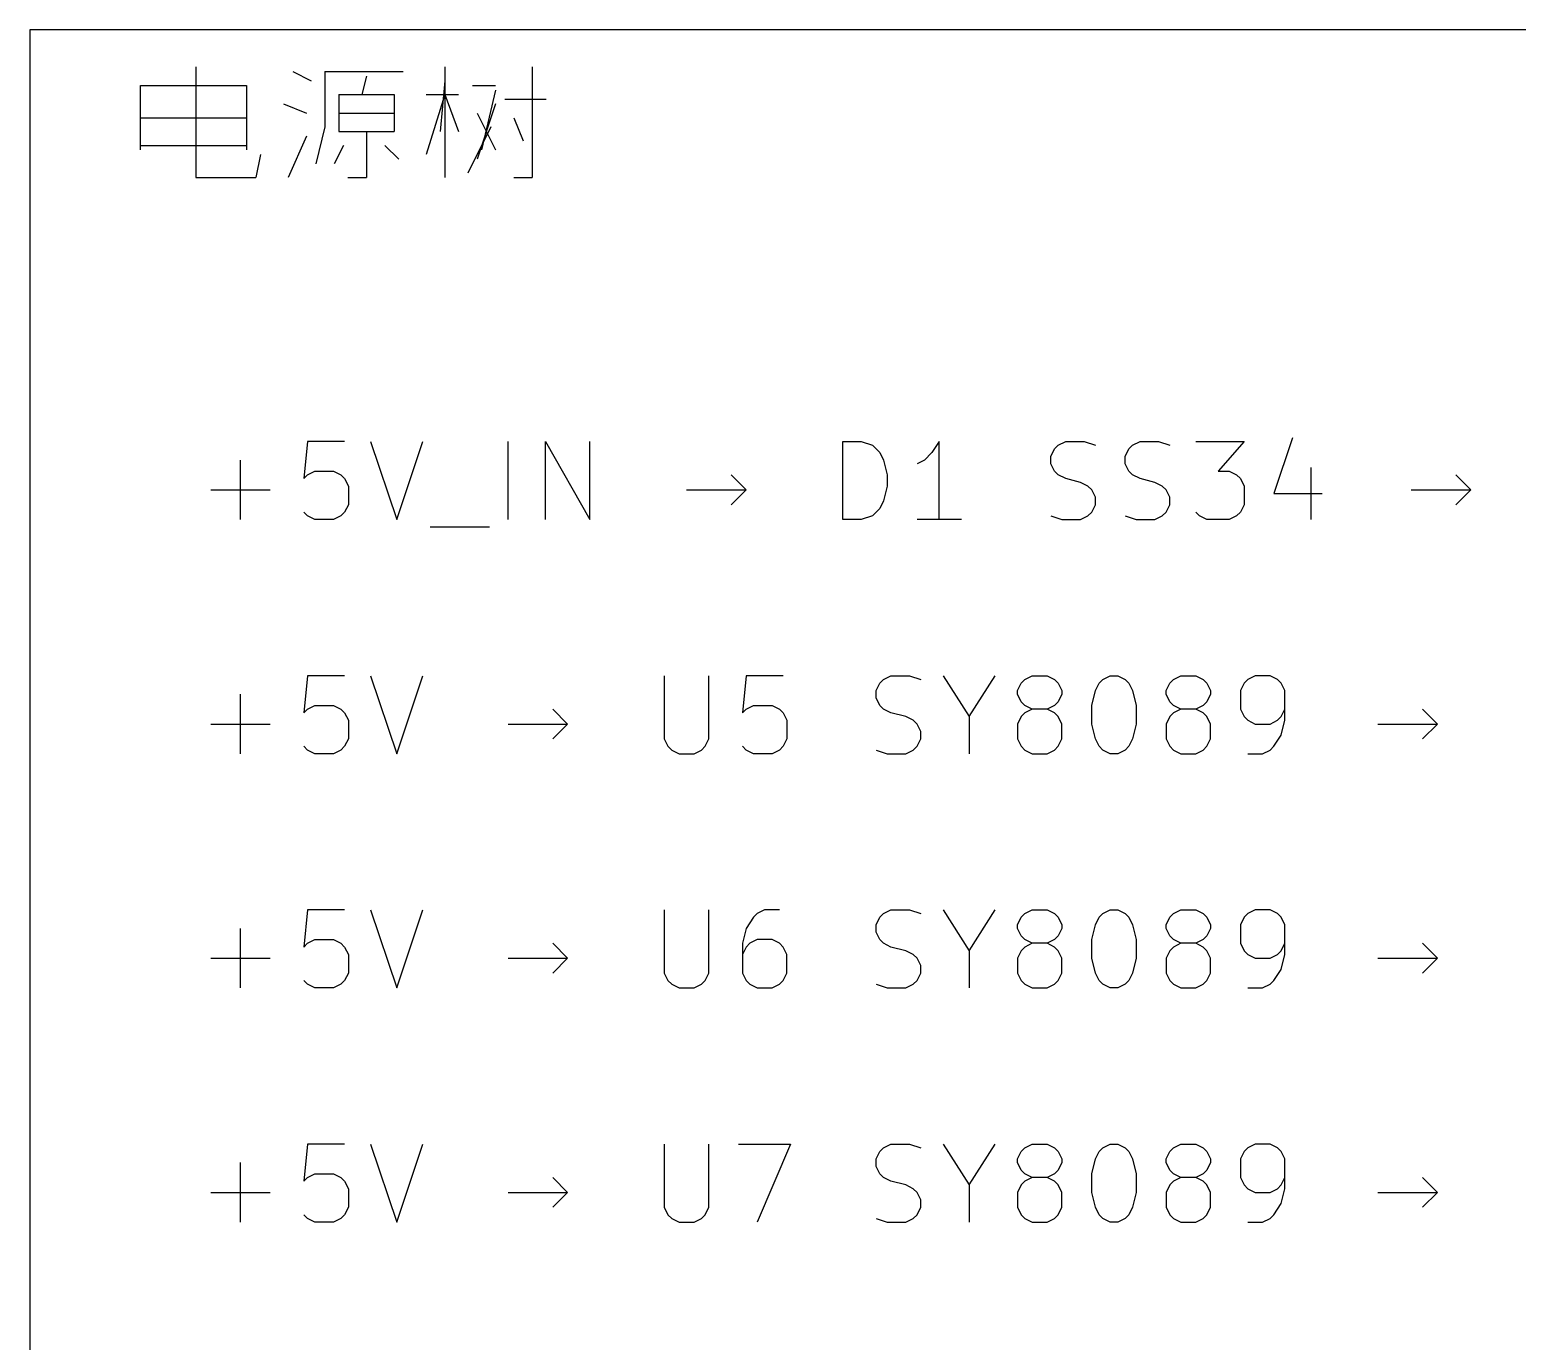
# Model space of a CAD drawing. Header units: millimetres. Extents: x 5 to 293, y -205 to -3.
# Drawn here: x 5.08 to 29.28, y -137.41 to -116.08 of the extents above; entities that cross this region are included whole.
import ezdxf

# ---------------------------------------------------------------- set-up
doc = ezdxf.new("R2010")
doc.units = ezdxf.units.MM
doc.layers.add('LIGHTBLUE', color=172, linetype='CONTINUOUS')
doc.layers.add('LIGHTMAGENTA', color=212, linetype='CONTINUOUS')

msp = doc.modelspace()

# ---------------------------------------------------------------- linework, layer by layer
at = {"layer": 'LIGHTBLUE', "linetype": 'CONTINUOUS'}
for p, q in [((9.5991, -122.7762), (9.5387, -123.381)), ((10.2039, -122.7762), (9.5991, -122.7762)), ((10.6272, -122.7762), (11.0505, -124.0462)), ((11.0505, -124.0462), (11.4739, -122.7762)), ((12.8648, -124.0462), (12.8648, -122.7762)), ((13.4696, -124.0462), (13.4696, -122.7762)), ((13.4696, -122.7762), (14.1953, -124.0462)), ((14.1953, -124.0462), (14.1953, -122.7762)), ((18.3077, -124.0462), (18.3077, -122.7762)), ((18.3077, -122.7762), (18.6101, -122.7762)), ((18.6101, -122.7762), (18.7915, -122.8367)), ((18.7915, -122.8367), (18.9125, -122.9577)), ((19.8801, -122.7762), (19.7592, -122.9577)), ((19.8801, -124.0462), (19.8801, -122.7762)), ((21.6944, -123.0181), (21.7548, -122.8972)), ((21.7548, -122.8972), (21.8153, -122.8367)), ((21.8153, -122.8367), (21.9363, -122.7762)), ((21.9363, -122.7762), (22.2386, -122.7762)), ((22.2386, -122.7762), (22.4201, -122.8367)), ((22.9039, -123.0181), (22.9643, -122.8972)), ((22.9643, -122.8972), (23.0248, -122.8367)), ((23.0248, -122.8367), (23.1458, -122.7762)), ((23.1458, -122.7762), (23.4481, -122.7762)), ((23.4481, -122.7762), (23.6296, -122.8367)), ((24.0529, -122.7762), (24.8391, -122.7762)), ((24.8391, -122.7762), (24.4157, -123.26)), ((25.6252, -122.7158), (25.3229, -123.6229)), ((8.5105, -124.0462), (8.5105, -123.0786)), ((18.9125, -122.9577), (18.973, -123.0786)), ((18.973, -123.0786), (19.0334, -123.3205)), ((19.6382, -123.0786), (19.5173, -123.1391)), ((19.7592, -122.9577), (19.6382, -123.0786)), ((21.6944, -123.1391), (21.6944, -123.0181)), ((21.7548, -123.26), (21.6944, -123.1391)), ((22.9039, -123.1391), (22.9039, -123.0181)), ((22.9643, -123.26), (22.9039, -123.1391)), ((9.5387, -123.381), (9.5991, -123.3205)), ((9.5991, -123.3205), (9.7201, -123.26)), ((9.7201, -123.26), (10.0225, -123.26)), ((10.0225, -123.26), (10.1434, -123.3205)), ((10.1434, -123.3205), (10.2039, -123.381)), ((10.2039, -123.381), (10.2644, -123.5019)), ((16.7354, -123.5624), (16.4934, -123.3205)), ((19.0334, -123.3205), (19.0334, -123.5019)), ((21.8153, -123.3205), (21.7548, -123.26)), ((21.9363, -123.381), (21.8153, -123.3205)), ((22.1782, -123.4415), (21.9363, -123.381)), ((23.0248, -123.3205), (22.9643, -123.26)), ((23.1458, -123.381), (23.0248, -123.3205)), ((23.3877, -123.4415), (23.1458, -123.381)), ((24.4157, -123.26), (24.5972, -123.26)), ((24.5972, -123.26), (24.7181, -123.3205)), ((24.7181, -123.3205), (24.7786, -123.381)), ((24.7786, -123.381), (24.8391, -123.5019)), ((25.9276, -123.1996), (25.9276, -124.0462)), ((28.5281, -123.5624), (28.2861, -123.3205)), ((8.0267, -123.5624), (8.9944, -123.5624)), ((10.2644, -123.5019), (10.2644, -123.8043)), ((15.7677, -123.5624), (16.7354, -123.5624)), ((16.4934, -123.8043), (16.7354, -123.5624)), ((19.0334, -123.5019), (18.973, -123.7438)), ((22.2991, -123.5019), (22.1782, -123.4415)), ((22.3596, -123.5624), (22.2991, -123.5019)), ((22.4201, -123.6834), (22.3596, -123.5624)), ((23.5086, -123.5019), (23.3877, -123.4415)), ((23.5691, -123.5624), (23.5086, -123.5019)), ((23.6296, -123.6834), (23.5691, -123.5624)), ((24.8391, -123.5019), (24.8391, -123.8043)), ((25.3229, -123.6229), (26.109, -123.6229)), ((27.5604, -123.5624), (28.5281, -123.5624)), ((28.2861, -123.8043), (28.5281, -123.5624)), ((10.2644, -123.8043), (10.2039, -123.9253)), ((18.9125, -123.8648), (18.7915, -123.9858)), ((18.973, -123.7438), (18.9125, -123.8648)), ((22.3596, -123.9253), (22.4201, -123.8043)), ((22.4201, -123.8043), (22.4201, -123.6834)), ((23.5691, -123.9253), (23.6296, -123.8043)), ((23.6296, -123.8043), (23.6296, -123.6834)), ((24.8391, -123.8043), (24.7786, -123.9253)), ((9.5991, -123.9858), (9.5387, -123.9253)), ((9.7201, -124.0462), (9.5991, -123.9858)), ((10.0225, -124.0462), (9.7201, -124.0462)), ((10.1434, -123.9858), (10.0225, -124.0462)), ((10.2039, -123.9253), (10.1434, -123.9858)), ((18.6101, -124.0462), (18.3077, -124.0462)), ((18.7915, -123.9858), (18.6101, -124.0462)), ((20.243, -124.0462), (19.5173, -124.0462)), ((21.6944, -123.9858), (21.8758, -124.0462)), ((21.8758, -124.0462), (22.1782, -124.0462)), ((22.1782, -124.0462), (22.2991, -123.9858)), ((22.2991, -123.9858), (22.3596, -123.9253)), ((22.9039, -123.9858), (23.0853, -124.0462)), ((23.0853, -124.0462), (23.3877, -124.0462)), ((23.3877, -124.0462), (23.5086, -123.9858)), ((23.5086, -123.9858), (23.5691, -123.9253)), ((24.1134, -123.9858), (24.0529, -123.9253)), ((24.2343, -124.0462), (24.1134, -123.9858)), ((24.5972, -124.0462), (24.2343, -124.0462)), ((24.7181, -123.9858), (24.5972, -124.0462)), ((24.7786, -123.9253), (24.7181, -123.9858)), ((11.5949, -124.1672), (12.5625, -124.1672)), ((9.5991, -126.5862), (9.5387, -127.191)), ((10.2039, -126.5862), (9.5991, -126.5862)), ((10.6272, -126.5862), (11.0505, -127.8562)), ((11.0505, -127.8562), (11.4739, -126.5862)), ((15.4048, -126.5862), (15.4048, -127.6143)), ((16.1305, -127.6143), (16.1305, -126.5862)), ((16.7353, -126.5862), (16.6749, -127.191)), ((17.3401, -126.5862), (16.7353, -126.5862)), ((18.9729, -126.6467), (19.0939, -126.5862)), ((19.0939, -126.5862), (19.3962, -126.5862)), ((19.3962, -126.5862), (19.5777, -126.6467)), ((19.9405, -126.5862), (20.3638, -127.2515)), ((20.3638, -127.2515), (20.7872, -126.5862)), ((21.271, -126.6467), (21.392, -126.5862)), ((21.392, -126.5862), (21.6339, -126.5862)), ((21.6339, -126.5862), (21.7548, -126.6467)), ((22.541, -126.6467), (22.6619, -126.5862)), ((22.6619, -126.5862), (22.7829, -126.5862)), ((22.7829, -126.5862), (22.9038, -126.6467)), ((23.69, -126.6467), (23.811, -126.5862)), ((23.811, -126.5862), (24.0529, -126.5862)), ((24.0529, -126.5862), (24.1738, -126.6467)), ((25.0205, -126.5862), (24.8995, -126.6467)), ((25.2624, -126.5862), (25.0205, -126.5862)), ((25.3833, -126.6467), (25.2624, -126.5862)), ((18.852, -126.8281), (18.9124, -126.7072)), ((18.852, -126.9491), (18.852, -126.8281)), ((18.9124, -126.7072), (18.9729, -126.6467)), ((21.1501, -126.8281), (21.2105, -126.7072)), ((21.1501, -126.8886), (21.1501, -126.8281)), ((21.2105, -126.7072), (21.271, -126.6467)), ((21.7548, -126.6467), (21.8153, -126.7072)), ((21.8153, -126.7072), (21.8758, -126.8281)), ((21.8758, -126.8281), (21.8758, -126.8886)), ((22.3596, -127.07), (22.42, -126.8281)), ((22.42, -126.8281), (22.4805, -126.7072)), ((22.4805, -126.7072), (22.541, -126.6467)), ((22.9038, -126.6467), (22.9643, -126.7072)), ((22.9643, -126.7072), (23.0248, -126.8281)), ((23.0248, -126.8281), (23.0853, -127.07)), ((23.5691, -126.8281), (23.6295, -126.7072)), ((23.5691, -126.8886), (23.5691, -126.8281)), ((23.6295, -126.7072), (23.69, -126.6467)), ((24.1738, -126.6467), (24.2343, -126.7072)), ((24.2343, -126.7072), (24.2948, -126.8281)), ((24.2948, -126.8281), (24.2948, -126.8886)), ((24.839, -126.7072), (24.7786, -126.8281)), ((24.7786, -126.8281), (24.7786, -127.1305)), ((24.8995, -126.6467), (24.839, -126.7072)), ((25.4438, -126.7072), (25.3833, -126.6467)), ((25.5043, -126.8281), (25.4438, -126.7072)), ((25.5043, -127.3119), (25.5043, -126.8281)), ((8.5105, -127.8562), (8.5105, -126.8886)), ((9.5991, -127.1305), (9.7201, -127.07)), ((9.7201, -127.07), (10.0225, -127.07)), ((10.0225, -127.07), (10.1434, -127.1305)), ((16.7353, -127.1305), (16.8563, -127.07)), ((16.8563, -127.07), (17.1587, -127.07)), ((17.1587, -127.07), (17.2796, -127.1305)), ((18.9124, -127.07), (18.852, -126.9491)), ((18.9729, -127.1305), (18.9124, -127.07)), ((21.2105, -127.0096), (21.1501, -126.8886)), ((21.271, -127.07), (21.2105, -127.0096)), ((21.392, -127.1305), (21.271, -127.07)), ((21.7548, -127.07), (21.6339, -127.1305)), ((21.8153, -127.0096), (21.7548, -127.07)), ((21.8758, -126.8886), (21.8153, -127.0096)), ((22.3596, -127.3724), (22.3596, -127.07)), ((23.0853, -127.07), (23.0853, -127.3724)), ((23.6295, -127.0096), (23.5691, -126.8886)), ((23.69, -127.07), (23.6295, -127.0096)), ((23.811, -127.1305), (23.69, -127.07)), ((24.1738, -127.07), (24.0529, -127.1305)), ((24.2343, -127.0096), (24.1738, -127.07)), ((24.2948, -126.8886), (24.2343, -127.0096)), ((9.5387, -127.191), (9.5991, -127.1305)), ((10.1434, -127.1305), (10.2039, -127.191)), ((10.2039, -127.191), (10.2644, -127.3119)), ((10.2644, -127.3119), (10.2644, -127.6143)), ((13.8325, -127.3724), (13.5905, -127.1305)), ((16.6749, -127.191), (16.7353, -127.1305)), ((17.2796, -127.1305), (17.3401, -127.191)), ((17.3401, -127.191), (17.4006, -127.3119)), ((17.4006, -127.3119), (17.4006, -127.6143)), ((19.0939, -127.191), (18.9729, -127.1305)), ((19.3358, -127.2515), (19.0939, -127.191)), ((19.4567, -127.3119), (19.3358, -127.2515)), ((19.5172, -127.3724), (19.4567, -127.3119)), ((20.3638, -127.2515), (20.3638, -127.8562)), ((21.2105, -127.2515), (21.1501, -127.3724)), ((21.271, -127.191), (21.2105, -127.2515)), ((21.392, -127.1305), (21.271, -127.191)), ((21.6339, -127.1305), (21.392, -127.1305)), ((21.7548, -127.191), (21.6339, -127.1305)), ((21.8153, -127.2515), (21.7548, -127.191)), ((21.8758, -127.3724), (21.8153, -127.2515)), ((23.6295, -127.2515), (23.5691, -127.3724)), ((23.69, -127.191), (23.6295, -127.2515)), ((23.811, -127.1305), (23.69, -127.191)), ((24.0529, -127.1305), (23.811, -127.1305)), ((24.1738, -127.191), (24.0529, -127.1305)), ((24.2343, -127.2515), (24.1738, -127.191)), ((24.2948, -127.3724), (24.2343, -127.2515)), ((24.7786, -127.1305), (24.839, -127.2515)), ((24.839, -127.2515), (24.8995, -127.3119)), ((24.8995, -127.3119), (25.0205, -127.3724)), ((25.2624, -127.3724), (25.3833, -127.3119)), ((25.3833, -127.3119), (25.4438, -127.2515)), ((25.4438, -127.2515), (25.5043, -127.1305)), ((25.4438, -127.5538), (25.5043, -127.3119)), ((27.9838, -127.3724), (27.7418, -127.1305)), ((8.0267, -127.3724), (8.9944, -127.3724)), ((12.8648, -127.3724), (13.8325, -127.3724)), ((13.5905, -127.6143), (13.8325, -127.3724)), ((19.5777, -127.4934), (19.5172, -127.3724)), ((19.5777, -127.6143), (19.5777, -127.4934)), ((21.1501, -127.3724), (21.1501, -127.6143)), ((21.8758, -127.6143), (21.8758, -127.3724)), ((22.42, -127.6143), (22.3596, -127.3724)), ((23.0853, -127.3724), (23.0248, -127.6143)), ((23.5691, -127.3724), (23.5691, -127.6143)), ((24.2948, -127.6143), (24.2948, -127.3724)), ((25.0205, -127.3724), (25.2624, -127.3724)), ((25.3228, -127.7353), (25.4438, -127.5538)), ((27.0161, -127.3724), (27.9838, -127.3724)), ((27.7418, -127.6143), (27.9838, -127.3724)), ((9.5991, -127.7958), (9.5387, -127.7353)), ((9.7201, -127.8562), (9.5991, -127.7958)), ((10.1434, -127.7958), (10.0225, -127.8562)), ((10.2039, -127.7353), (10.1434, -127.7958)), ((10.2644, -127.6143), (10.2039, -127.7353)), ((15.4048, -127.6143), (15.4653, -127.7353)), ((15.4653, -127.7353), (15.5258, -127.7958)), ((15.5258, -127.7958), (15.6467, -127.8562)), ((15.8886, -127.8562), (16.0096, -127.7958)), ((16.0096, -127.7958), (16.0701, -127.7353)), ((16.0701, -127.7353), (16.1305, -127.6143)), ((16.7353, -127.7958), (16.6749, -127.7353)), ((16.8563, -127.8562), (16.7353, -127.7958)), ((17.2796, -127.7958), (17.1587, -127.8562)), ((17.3401, -127.7353), (17.2796, -127.7958)), ((17.4006, -127.6143), (17.3401, -127.7353)), ((18.852, -127.7958), (19.0334, -127.8562)), ((19.3358, -127.8562), (19.4567, -127.7958)), ((19.4567, -127.7958), (19.5172, -127.7353)), ((19.5172, -127.7353), (19.5777, -127.6143)), ((21.1501, -127.6143), (21.2105, -127.7353)), ((21.2105, -127.7353), (21.271, -127.7958)), ((21.271, -127.7958), (21.392, -127.8562)), ((21.6339, -127.8562), (21.7548, -127.7958)), ((21.7548, -127.7958), (21.8153, -127.7353)), ((21.8153, -127.7353), (21.8758, -127.6143)), ((22.4805, -127.7353), (22.42, -127.6143)), ((22.541, -127.7958), (22.4805, -127.7353)), ((22.6619, -127.8562), (22.541, -127.7958)), ((22.9038, -127.7958), (22.7829, -127.8562)), ((22.9643, -127.7353), (22.9038, -127.7958)), ((23.0248, -127.6143), (22.9643, -127.7353)), ((23.5691, -127.6143), (23.6295, -127.7353)), ((23.6295, -127.7353), (23.69, -127.7958)), ((23.69, -127.7958), (23.811, -127.8562)), ((24.0529, -127.8562), (24.1738, -127.7958)), ((24.1738, -127.7958), (24.2343, -127.7353)), ((24.2343, -127.7353), (24.2948, -127.6143)), ((25.1414, -127.8562), (25.2624, -127.7958)), ((25.2624, -127.7958), (25.3228, -127.7353)), ((10.0225, -127.8562), (9.7201, -127.8562)), ((15.6467, -127.8562), (15.8886, -127.8562)), ((17.1587, -127.8562), (16.8563, -127.8562)), ((19.0334, -127.8562), (19.3358, -127.8562)), ((21.392, -127.8562), (21.6339, -127.8562)), ((22.7829, -127.8562), (22.6619, -127.8562)), ((23.811, -127.8562), (24.0529, -127.8562)), ((24.8995, -127.8562), (25.1414, -127.8562)), ((9.5991, -130.3962), (9.5387, -131.001)), ((10.2039, -130.3962), (9.5991, -130.3962)), ((10.6272, -130.3962), (11.0505, -131.6662)), ((11.0505, -131.6662), (11.4739, -130.3962)), ((15.4048, -130.3962), (15.4048, -131.4243)), ((16.1305, -131.4243), (16.1305, -130.3962)), ((16.9168, -130.4567), (16.8563, -130.5172)), ((17.0377, -130.3962), (16.9168, -130.4567)), ((17.2796, -130.3962), (17.0377, -130.3962)), ((18.9124, -130.5172), (18.9729, -130.4567)), ((18.9729, -130.4567), (19.0939, -130.3962)), ((19.0939, -130.3962), (19.3962, -130.3962)), ((19.3962, -130.3962), (19.5777, -130.4567)), ((19.9405, -130.3962), (20.3638, -131.0615)), ((20.3638, -131.0615), (20.7872, -130.3962)), ((21.2105, -130.5172), (21.271, -130.4567)), ((21.271, -130.4567), (21.392, -130.3962)), ((21.392, -130.3962), (21.6339, -130.3962)), ((21.6339, -130.3962), (21.7548, -130.4567)), ((21.7548, -130.4567), (21.8153, -130.5172)), ((22.4805, -130.5172), (22.541, -130.4567)), ((22.541, -130.4567), (22.6619, -130.3962)), ((22.6619, -130.3962), (22.7829, -130.3962)), ((22.7829, -130.3962), (22.9038, -130.4567)), ((22.9038, -130.4567), (22.9643, -130.5172)), ((23.6295, -130.5172), (23.69, -130.4567)), ((23.69, -130.4567), (23.811, -130.3962)), ((23.811, -130.3962), (24.0529, -130.3962)), ((24.0529, -130.3962), (24.1738, -130.4567)), ((24.1738, -130.4567), (24.2343, -130.5172)), ((24.8995, -130.4567), (24.839, -130.5172)), ((25.0205, -130.3962), (24.8995, -130.4567)), ((25.2624, -130.3962), (25.0205, -130.3962)), ((25.3833, -130.4567), (25.2624, -130.3962)), ((25.4438, -130.5172), (25.3833, -130.4567)), ((8.5105, -131.6662), (8.5105, -130.6986)), ((16.7353, -130.6986), (16.6749, -130.9405)), ((16.8563, -130.5172), (16.7353, -130.6986)), ((18.852, -130.6381), (18.9124, -130.5172)), ((18.852, -130.7591), (18.852, -130.6381)), ((21.1501, -130.6381), (21.2105, -130.5172)), ((21.1501, -130.6986), (21.1501, -130.6381)), ((21.2105, -130.8196), (21.1501, -130.6986)), ((21.8153, -130.5172), (21.8758, -130.6381)), ((21.8758, -130.6986), (21.8153, -130.8196)), ((21.8758, -130.6381), (21.8758, -130.6986)), ((22.3596, -130.88), (22.42, -130.6381)), ((22.42, -130.6381), (22.4805, -130.5172)), ((22.9643, -130.5172), (23.0248, -130.6381)), ((23.0248, -130.6381), (23.0853, -130.88)), ((23.5691, -130.6381), (23.6295, -130.5172)), ((23.5691, -130.6986), (23.5691, -130.6381)), ((23.6295, -130.8196), (23.5691, -130.6986)), ((24.2343, -130.5172), (24.2948, -130.6381)), ((24.2948, -130.6986), (24.2343, -130.8196)), ((24.2948, -130.6381), (24.2948, -130.6986)), ((24.839, -130.5172), (24.7786, -130.6381)), ((24.7786, -130.6381), (24.7786, -130.9405)), ((25.5043, -130.6381), (25.4438, -130.5172)), ((25.5043, -131.1219), (25.5043, -130.6381)), ((9.5387, -131.001), (9.5991, -130.9405)), ((9.5991, -130.9405), (9.7201, -130.88)), ((9.7201, -130.88), (10.0225, -130.88)), ((10.0225, -130.88), (10.1434, -130.9405)), ((10.1434, -130.9405), (10.2039, -131.001)), ((13.8325, -131.1824), (13.5905, -130.9405)), ((16.6749, -130.9405), (16.6749, -131.4243)), ((16.7958, -130.9405), (16.7353, -131.001)), ((16.9168, -130.88), (16.7958, -130.9405)), ((17.1587, -130.88), (16.9168, -130.88)), ((17.2796, -130.9405), (17.1587, -130.88)), ((17.3401, -131.001), (17.2796, -130.9405)), ((18.9124, -130.88), (18.852, -130.7591)), ((18.9729, -130.9405), (18.9124, -130.88)), ((19.0939, -131.001), (18.9729, -130.9405)), ((21.271, -130.88), (21.2105, -130.8196)), ((21.392, -130.9405), (21.271, -130.88)), ((21.392, -130.9405), (21.271, -131.001)), ((21.6339, -130.9405), (21.392, -130.9405)), ((21.7548, -130.88), (21.6339, -130.9405)), ((21.7548, -131.001), (21.6339, -130.9405)), ((21.8153, -130.8196), (21.7548, -130.88)), ((22.3596, -131.1824), (22.3596, -130.88)), ((23.0853, -130.88), (23.0853, -131.1824)), ((23.69, -130.88), (23.6295, -130.8196)), ((23.811, -130.9405), (23.69, -130.88)), ((23.811, -130.9405), (23.69, -131.001)), ((24.0529, -130.9405), (23.811, -130.9405)), ((24.1738, -130.88), (24.0529, -130.9405)), ((24.1738, -131.001), (24.0529, -130.9405)), ((24.2343, -130.8196), (24.1738, -130.88)), ((24.7786, -130.9405), (24.839, -131.0615)), ((25.4438, -131.0615), (25.5043, -130.9405)), ((27.9838, -131.1824), (27.7418, -130.9405)), ((8.0267, -131.1824), (8.9944, -131.1824)), ((10.2039, -131.001), (10.2644, -131.1219)), ((10.2644, -131.1219), (10.2644, -131.4243)), ((12.8648, -131.1824), (13.8325, -131.1824)), ((13.5905, -131.4243), (13.8325, -131.1824)), ((16.7353, -131.001), (16.6749, -131.1219)), ((17.4006, -131.1219), (17.3401, -131.001)), ((17.4006, -131.4243), (17.4006, -131.1219)), ((19.3358, -131.0615), (19.0939, -131.001)), ((19.4567, -131.1219), (19.3358, -131.0615)), ((19.5172, -131.1824), (19.4567, -131.1219)), ((19.5777, -131.3034), (19.5172, -131.1824)), ((20.3638, -131.0615), (20.3638, -131.6662)), ((21.2105, -131.0615), (21.1501, -131.1824)), ((21.1501, -131.1824), (21.1501, -131.4243)), ((21.271, -131.001), (21.2105, -131.0615)), ((21.8153, -131.0615), (21.7548, -131.001)), ((21.8758, -131.1824), (21.8153, -131.0615)), ((21.8758, -131.4243), (21.8758, -131.1824)), ((22.42, -131.4243), (22.3596, -131.1824)), ((23.0853, -131.1824), (23.0248, -131.4243)), ((23.6295, -131.0615), (23.5691, -131.1824)), ((23.5691, -131.1824), (23.5691, -131.4243)), ((23.69, -131.001), (23.6295, -131.0615)), ((24.2343, -131.0615), (24.1738, -131.001)), ((24.2948, -131.1824), (24.2343, -131.0615)), ((24.2948, -131.4243), (24.2948, -131.1824)), ((24.839, -131.0615), (24.8995, -131.1219)), ((24.8995, -131.1219), (25.0205, -131.1824)), ((25.0205, -131.1824), (25.2624, -131.1824)), ((25.2624, -131.1824), (25.3833, -131.1219)), ((25.3833, -131.1219), (25.4438, -131.0615)), ((25.4438, -131.3638), (25.5043, -131.1219)), ((27.0161, -131.1824), (27.9838, -131.1824)), ((27.7418, -131.4243), (27.9838, -131.1824)), ((10.2644, -131.4243), (10.2039, -131.5453)), ((15.4048, -131.4243), (15.4653, -131.5453)), ((16.0701, -131.5453), (16.1305, -131.4243)), ((16.6749, -131.4243), (16.7353, -131.5453)), ((17.3401, -131.5453), (17.4006, -131.4243)), ((19.5172, -131.5453), (19.5777, -131.4243)), ((19.5777, -131.4243), (19.5777, -131.3034)), ((21.1501, -131.4243), (21.2105, -131.5453)), ((21.8153, -131.5453), (21.8758, -131.4243)), ((22.4805, -131.5453), (22.42, -131.4243)), ((23.0248, -131.4243), (22.9643, -131.5453)), ((23.5691, -131.4243), (23.6295, -131.5453)), ((24.2343, -131.5453), (24.2948, -131.4243)), ((25.3228, -131.5453), (25.4438, -131.3638)), ((9.5991, -131.6058), (9.5387, -131.5453)), ((9.7201, -131.6662), (9.5991, -131.6058)), ((10.0225, -131.6662), (9.7201, -131.6662)), ((10.1434, -131.6058), (10.0225, -131.6662)), ((10.2039, -131.5453), (10.1434, -131.6058)), ((15.4653, -131.5453), (15.5258, -131.6058)), ((15.5258, -131.6058), (15.6467, -131.6662)), ((15.6467, -131.6662), (15.8886, -131.6662)), ((15.8886, -131.6662), (16.0096, -131.6058)), ((16.0096, -131.6058), (16.0701, -131.5453)), ((16.7353, -131.5453), (16.7958, -131.6058)), ((16.7958, -131.6058), (16.9168, -131.6662)), ((16.9168, -131.6662), (17.1587, -131.6662)), ((17.1587, -131.6662), (17.2796, -131.6058)), ((17.2796, -131.6058), (17.3401, -131.5453)), ((18.852, -131.6058), (19.0334, -131.6662)), ((19.0334, -131.6662), (19.3358, -131.6662)), ((19.3358, -131.6662), (19.4567, -131.6058)), ((19.4567, -131.6058), (19.5172, -131.5453)), ((21.2105, -131.5453), (21.271, -131.6058)), ((21.271, -131.6058), (21.392, -131.6662)), ((21.392, -131.6662), (21.6339, -131.6662)), ((21.6339, -131.6662), (21.7548, -131.6058)), ((21.7548, -131.6058), (21.8153, -131.5453)), ((22.541, -131.6058), (22.4805, -131.5453)), ((22.6619, -131.6662), (22.541, -131.6058)), ((22.7829, -131.6662), (22.6619, -131.6662)), ((22.9038, -131.6058), (22.7829, -131.6662)), ((22.9643, -131.5453), (22.9038, -131.6058)), ((23.6295, -131.5453), (23.69, -131.6058)), ((23.69, -131.6058), (23.811, -131.6662)), ((23.811, -131.6662), (24.0529, -131.6662)), ((24.0529, -131.6662), (24.1738, -131.6058)), ((24.1738, -131.6058), (24.2343, -131.5453)), ((24.8995, -131.6662), (25.1414, -131.6662)), ((25.1414, -131.6662), (25.2624, -131.6058)), ((25.2624, -131.6058), (25.3228, -131.5453)), ((9.5991, -134.2062), (9.5387, -134.811)), ((10.2039, -134.2062), (9.5991, -134.2062)), ((10.6272, -134.2062), (11.0505, -135.4762)), ((11.0505, -135.4762), (11.4739, -134.2062)), ((15.4048, -134.2062), (15.4048, -135.2343)), ((16.1305, -135.2343), (16.1305, -134.2062)), ((16.6144, -134.2062), (17.461, -134.2062)), ((17.461, -134.2062), (16.9168, -135.4762)), ((18.852, -134.4481), (18.9124, -134.3272)), ((18.9124, -134.3272), (18.9729, -134.2667)), ((18.9729, -134.2667), (19.0939, -134.2062)), ((19.0939, -134.2062), (19.3962, -134.2062)), ((19.3962, -134.2062), (19.5777, -134.2667)), ((19.9405, -134.2062), (20.3638, -134.8715)), ((20.3638, -134.8715), (20.7872, -134.2062)), ((21.1501, -134.4481), (21.2105, -134.3272)), ((21.2105, -134.3272), (21.271, -134.2667)), ((21.271, -134.2667), (21.392, -134.2062)), ((21.392, -134.2062), (21.6339, -134.2062)), ((21.6339, -134.2062), (21.7548, -134.2667)), ((21.7548, -134.2667), (21.8153, -134.3272)), ((21.8153, -134.3272), (21.8758, -134.4481)), ((22.42, -134.4481), (22.4805, -134.3272)), ((22.4805, -134.3272), (22.541, -134.2667)), ((22.541, -134.2667), (22.6619, -134.2062)), ((22.6619, -134.2062), (22.7829, -134.2062)), ((22.7829, -134.2062), (22.9038, -134.2667)), ((22.9038, -134.2667), (22.9643, -134.3272)), ((22.9643, -134.3272), (23.0248, -134.4481)), ((23.5691, -134.4481), (23.6295, -134.3272)), ((23.6295, -134.3272), (23.69, -134.2667)), ((23.69, -134.2667), (23.811, -134.2062)), ((23.811, -134.2062), (24.0529, -134.2062)), ((24.0529, -134.2062), (24.1738, -134.2667)), ((24.1738, -134.2667), (24.2343, -134.3272)), ((24.2343, -134.3272), (24.2948, -134.4481)), ((24.839, -134.3272), (24.7786, -134.4481)), ((24.8995, -134.2667), (24.839, -134.3272)), ((25.0205, -134.2062), (24.8995, -134.2667)), ((25.2624, -134.2062), (25.0205, -134.2062)), ((25.3833, -134.2667), (25.2624, -134.2062)), ((25.4438, -134.3272), (25.3833, -134.2667)), ((25.5043, -134.4481), (25.4438, -134.3272)), ((8.5105, -135.4762), (8.5105, -134.5086)), ((18.852, -134.5691), (18.852, -134.4481)), ((18.9124, -134.69), (18.852, -134.5691)), ((21.1501, -134.5086), (21.1501, -134.4481)), ((21.2105, -134.6296), (21.1501, -134.5086)), ((21.8758, -134.5086), (21.8153, -134.6296)), ((21.8758, -134.4481), (21.8758, -134.5086)), ((22.3596, -134.69), (22.42, -134.4481)), ((23.0248, -134.4481), (23.0853, -134.69)), ((23.5691, -134.5086), (23.5691, -134.4481)), ((23.6295, -134.6296), (23.5691, -134.5086)), ((24.2948, -134.5086), (24.2343, -134.6296)), ((24.2948, -134.4481), (24.2948, -134.5086)), ((24.7786, -134.4481), (24.7786, -134.7505)), ((25.5043, -134.9319), (25.5043, -134.4481)), ((9.5387, -134.811), (9.5991, -134.7505)), ((9.5991, -134.7505), (9.7201, -134.69)), ((9.7201, -134.69), (10.0225, -134.69)), ((10.0225, -134.69), (10.1434, -134.7505)), ((10.1434, -134.7505), (10.2039, -134.811)), ((10.2039, -134.811), (10.2644, -134.9319)), ((13.8325, -134.9924), (13.5905, -134.7505)), ((18.9729, -134.7505), (18.9124, -134.69)), ((19.0939, -134.811), (18.9729, -134.7505)), ((19.3358, -134.8715), (19.0939, -134.811)), ((21.271, -134.69), (21.2105, -134.6296)), ((21.271, -134.811), (21.2105, -134.8715)), ((21.392, -134.7505), (21.271, -134.69)), ((21.392, -134.7505), (21.271, -134.811)), ((21.6339, -134.7505), (21.392, -134.7505)), ((21.7548, -134.69), (21.6339, -134.7505)), ((21.7548, -134.811), (21.6339, -134.7505)), ((21.8153, -134.6296), (21.7548, -134.69)), ((21.8153, -134.8715), (21.7548, -134.811)), ((22.3596, -134.9924), (22.3596, -134.69)), ((23.0853, -134.69), (23.0853, -134.9924)), ((23.69, -134.69), (23.6295, -134.6296)), ((23.69, -134.811), (23.6295, -134.8715)), ((23.811, -134.7505), (23.69, -134.69)), ((23.811, -134.7505), (23.69, -134.811)), ((24.0529, -134.7505), (23.811, -134.7505)), ((24.1738, -134.69), (24.0529, -134.7505)), ((24.1738, -134.811), (24.0529, -134.7505)), ((24.2343, -134.6296), (24.1738, -134.69)), ((24.2343, -134.8715), (24.1738, -134.811)), ((24.7786, -134.7505), (24.839, -134.8715)), ((25.4438, -134.8715), (25.5043, -134.7505)), ((27.9838, -134.9924), (27.7418, -134.7505)), ((8.0267, -134.9924), (8.9944, -134.9924)), ((10.2644, -134.9319), (10.2644, -135.2343)), ((12.8648, -134.9924), (13.8325, -134.9924)), ((13.5905, -135.2343), (13.8325, -134.9924)), ((19.4567, -134.9319), (19.3358, -134.8715)), ((19.5172, -134.9924), (19.4567, -134.9319)), ((19.5777, -135.1134), (19.5172, -134.9924)), ((20.3638, -134.8715), (20.3638, -135.4762)), ((21.2105, -134.8715), (21.1501, -134.9924)), ((21.1501, -134.9924), (21.1501, -135.2343)), ((21.8758, -134.9924), (21.8153, -134.8715)), ((21.8758, -135.2343), (21.8758, -134.9924)), ((22.42, -135.2343), (22.3596, -134.9924)), ((23.0853, -134.9924), (23.0248, -135.2343)), ((23.6295, -134.8715), (23.5691, -134.9924)), ((23.5691, -134.9924), (23.5691, -135.2343)), ((24.2948, -134.9924), (24.2343, -134.8715)), ((24.2948, -135.2343), (24.2948, -134.9924)), ((24.839, -134.8715), (24.8995, -134.9319)), ((24.8995, -134.9319), (25.0205, -134.9924)), ((25.0205, -134.9924), (25.2624, -134.9924)), ((25.2624, -134.9924), (25.3833, -134.9319)), ((25.3833, -134.9319), (25.4438, -134.8715)), ((25.4438, -135.1738), (25.5043, -134.9319)), ((27.0161, -134.9924), (27.9838, -134.9924)), ((27.7418, -135.2343), (27.9838, -134.9924)), ((10.2644, -135.2343), (10.2039, -135.3553)), ((15.4048, -135.2343), (15.4653, -135.3553)), ((16.0701, -135.3553), (16.1305, -135.2343)), ((19.5172, -135.3553), (19.5777, -135.2343)), ((19.5777, -135.2343), (19.5777, -135.1134)), ((21.1501, -135.2343), (21.2105, -135.3553)), ((21.8153, -135.3553), (21.8758, -135.2343)), ((22.4805, -135.3553), (22.42, -135.2343)), ((23.0248, -135.2343), (22.9643, -135.3553)), ((23.5691, -135.2343), (23.6295, -135.3553)), ((24.2343, -135.3553), (24.2948, -135.2343)), ((25.3228, -135.3553), (25.4438, -135.1738)), ((9.5991, -135.4158), (9.5387, -135.3553)), ((9.7201, -135.4762), (9.5991, -135.4158)), ((10.0225, -135.4762), (9.7201, -135.4762)), ((10.1434, -135.4158), (10.0225, -135.4762)), ((10.2039, -135.3553), (10.1434, -135.4158)), ((15.4653, -135.3553), (15.5258, -135.4158)), ((15.5258, -135.4158), (15.6467, -135.4762)), ((15.6467, -135.4762), (15.8886, -135.4762)), ((15.8886, -135.4762), (16.0096, -135.4158)), ((16.0096, -135.4158), (16.0701, -135.3553)), ((18.852, -135.4158), (19.0334, -135.4762)), ((19.0334, -135.4762), (19.3358, -135.4762)), ((19.3358, -135.4762), (19.4567, -135.4158)), ((19.4567, -135.4158), (19.5172, -135.3553)), ((21.2105, -135.3553), (21.271, -135.4158)), ((21.271, -135.4158), (21.392, -135.4762)), ((21.392, -135.4762), (21.6339, -135.4762)), ((21.6339, -135.4762), (21.7548, -135.4158)), ((21.7548, -135.4158), (21.8153, -135.3553)), ((22.541, -135.4158), (22.4805, -135.3553)), ((22.6619, -135.4762), (22.541, -135.4158)), ((22.7829, -135.4762), (22.6619, -135.4762)), ((22.9038, -135.4158), (22.7829, -135.4762)), ((22.9643, -135.3553), (22.9038, -135.4158)), ((23.6295, -135.3553), (23.69, -135.4158)), ((23.69, -135.4158), (23.811, -135.4762)), ((23.811, -135.4762), (24.0529, -135.4762)), ((24.0529, -135.4762), (24.1738, -135.4158)), ((24.1738, -135.4158), (24.2343, -135.3553)), ((24.8995, -135.4762), (25.1414, -135.4762)), ((25.1414, -135.4762), (25.2624, -135.4158)), ((25.2624, -135.4158), (25.3228, -135.3553))]:
    msp.add_line(p, q, dxfattribs=at)
at = {"layer": 'LIGHTMAGENTA', "linetype": 'CONTINUOUS'}
for p, q in [((5.08, -116.078), (5.08, -158.75)), ((67.31, -116.078), (5.08, -116.078)), ((7.7833, -116.6837), (7.7833, -118.4834)), ((9.3581, -116.7587), (9.6581, -116.9086)), ((9.883, -116.7587), (11.1579, -116.7587)), ((9.883, -116.7587), (9.883, -117.6585)), ((10.558, -116.8337), (10.483, -117.1336)), ((11.8328, -116.6837), (11.8328, -118.4834)), ((13.2576, -116.6837), (13.2576, -118.4834)), ((6.8834, -118.0335), (6.8834, -116.9836)), ((6.8834, -116.9836), (8.6082, -116.9836)), ((8.6082, -116.9836), (8.6082, -118.0335)), ((10.108, -117.1336), (10.108, -117.7335)), ((10.108, -117.1336), (11.0079, -117.1336)), ((11.0079, -117.1336), (11.0079, -117.7335)), ((11.5328, -117.1336), (12.0578, -117.1336)), ((11.8328, -117.1336), (11.5328, -118.1085)), ((11.8328, -116.9086), (11.7578, -117.7335)), ((11.8328, -117.1336), (12.0578, -117.7335)), ((12.2827, -116.9836), (12.6577, -116.9836)), ((12.6577, -117.0586), (12.4327, -118.0335)), ((9.2081, -117.2836), (9.5831, -117.4336)), ((12.6577, -117.2836), (12.3577, -118.1835)), ((12.8077, -117.2086), (13.4826, -117.2086)), ((6.8834, -117.5086), (8.6082, -117.5086)), ((10.108, -117.4336), (11.0079, -117.4336)), ((12.3577, -117.4336), (12.6577, -118.0335)), ((12.9577, -117.5086), (13.1076, -117.8835)), ((9.5831, -117.8085), (9.2831, -118.4834)), ((9.883, -117.6585), (9.7331, -118.2585)), ((10.108, -117.7335), (11.0079, -117.7335)), ((10.558, -117.7335), (10.558, -118.4834)), ((12.5827, -117.6585), (12.2077, -118.4085)), ((6.8834, -117.9585), (8.6082, -117.9585)), ((8.8332, -118.1085), (8.7582, -118.4834)), ((10.183, -117.9585), (10.033, -118.2585)), ((10.8579, -117.9585), (11.0829, -118.1835)), ((7.7833, -118.4834), (8.7582, -118.4834)), ((10.258, -118.4834), (10.558, -118.4834)), ((12.9577, -118.4834), (13.2576, -118.4834))]:
    msp.add_line(p, q, dxfattribs=at)

doc.saveas('drawing.dxf')
